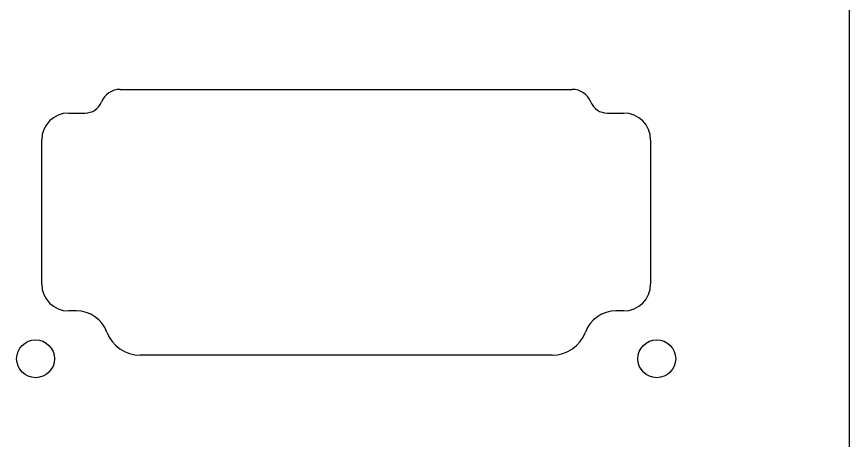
# Model space of a CAD drawing. Header units: millimetres. Extents: x -10 to 277, y -95 to 18.
# Drawn here: x 232.63 to 276.6, y -68.66 to -46.28 of the extents above; entities that cross this region are included whole.
import ezdxf

# ---------------------------------------------------------------- set-up
doc = ezdxf.new("R2010")
doc.units = ezdxf.units.MM
doc.header["$MEASUREMENT"] = 0
doc.layers.add('Edge.Cuts', color=53, linetype='CONTINUOUS')

msp = doc.modelspace()

# ---------------------------------------------------------------- linework, layer by layer
at = {"layer": 'Edge.Cuts', "linetype": 'Continuous'}
for p, q in [((276.6, -93.226), (276.6, 16.026)), ((238.10343, -50.1224), (261.95867, -50.1224)), ((235.38061, -51.37456), (236.24622, -51.37456)), ((263.81588, -51.37456), (264.68149, -51.37456)), ((233.95561, -60.40044), (233.95561, -52.79956)), ((266.10649, -52.79956), (266.10649, -60.40044)), ((235.78465, -61.82544), (235.38061, -61.82544)), ((264.68149, -61.82544), (264.27745, -61.82544)), ((260.90655, -64.16191), (239.15555, -64.16191))]:
    msp.add_line(p, q, dxfattribs=at)
at = {"layer": 'Edge.Cuts'}
for centre in [(233.63125, -64.35), (266.43125, -64.35)]:
    msp.add_circle(centre, 1, dxfattribs=at)
for centre, radius, start, end in [((238.10345, -51.1974), 1.075006, 90.001066, 157.9761007), ((261.95865, -51.1974), 1.075, 22.0238993, 89.998934), ((236.24622, -50.44615), 0.928411, 270, 337.9772981), ((263.81585, -50.4461), 0.92846, 202.0262568, 270.0018513), ((235.38061, -52.79956), 1.425, 90, 180), ((264.68149, -52.79956), 1.425, 0, 90), ((235.38061, -60.40044), 1.425, 180, 270), ((264.68145, -60.4004), 1.42504, 270.0016083, 359.9983917), ((235.78466, -63.55037), 1.72493, 20.5459762, 90.0003322), ((264.27745, -63.5504), 1.724938, 90, 159.4534018), ((239.15556, -62.28696), 1.87495, 200.5459234, 269.9996944), ((260.90655, -62.287), 1.874943, 270, 339.454935)]:
    msp.add_arc(centre, radius, start, end, dxfattribs=at)

doc.saveas('drawing.dxf')
